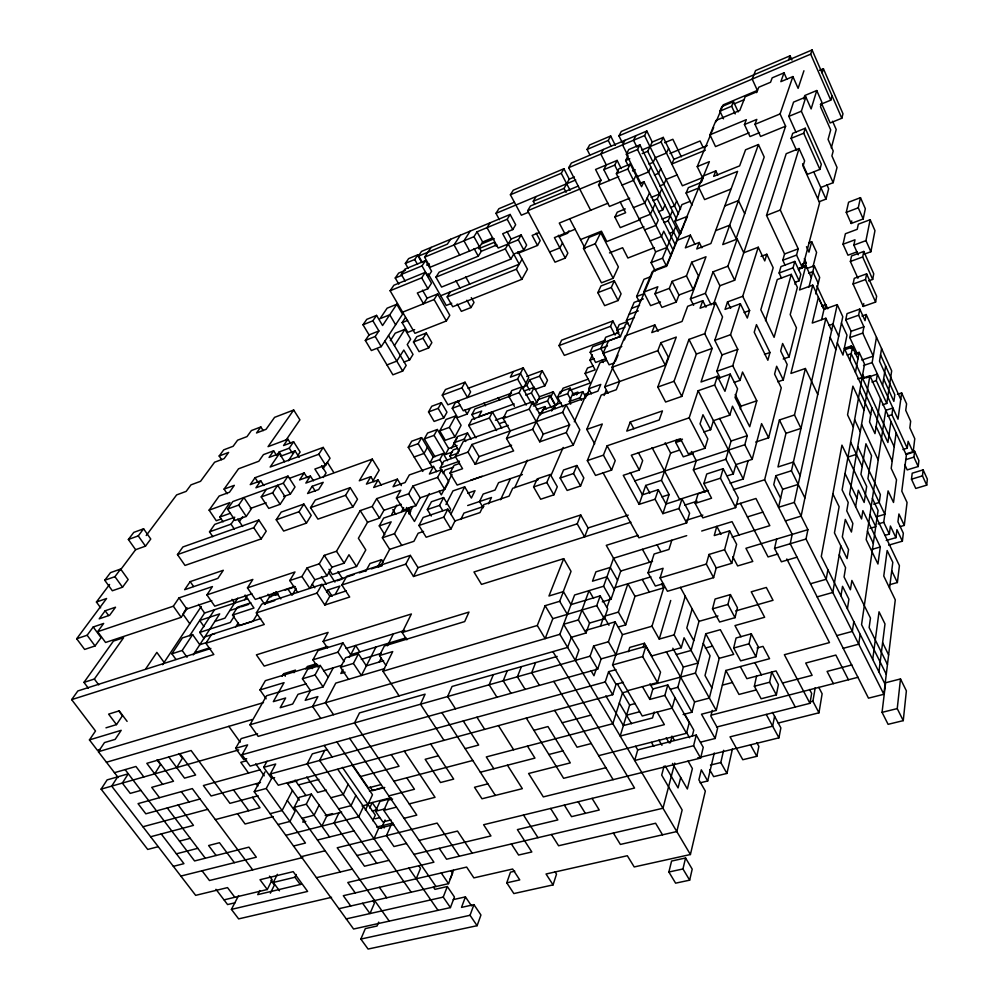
<?xml version="1.0" encoding="UTF-8"?>
<svg xmlns="http://www.w3.org/2000/svg" width="999" height="999" viewBox="0 0 999 999"><rect width="100%" height="100%" fill="white"/><g stroke="black" fill="none" stroke-linecap="round" stroke-linejoin="round"><path stroke-width="1.5" d="M903.258 720.629L906.38 690.846L900.499 678.945L885.626 682.742L882.055 712.349L888.099 724.325L903.258 720.629L897.239 708.591L900.499 678.945M926.71 485.139L927.347 479.12L923.126 469.867L912.212 473.214L911.488 479.208L915.758 488.449L926.71 485.139L922.464 475.849L923.126 469.867M904.744 464.56L907.204 469.905L918.193 466.521L918.88 460.564L914.609 451.211L906.393 453.783M918.193 466.521L913.898 457.13L914.609 451.211M800.149 267.794L805.843 265.684L799.537 289.96L812.749 285.14L790.921 373.451L805.381 368.494L794.48 414.972L779.42 419.967L764.635 479.77L792.207 534.39L790.221 543.743L868.481 698.164L883.853 694.293L895.279 599.862L883.765 576.048L887.149 550.524L892.794 562.312L889.547 587.999M890.296 584.502L897.377 582.529L899.412 565.659L841.945 445.142L821.278 556.468L885.077 684.228M888.66 545.167L902.372 541.183L903.333 533.241L897.939 521.765L898.925 513.973L904.282 525.399L900.224 526.598M904.282 525.399L907.055 502.485L901.81 491.196L906.38 455.132L869.904 375.724L861.163 378.658M906.043 454.483L913.136 452.272L914.772 438.711L909.827 427.847L910.663 421.228L905.731 410.339L906.592 403.846L901.647 392.932L897.477 394.305M878.92 671.89L884.989 623.95L879.033 611.8L872.714 659.477M886.238 540.484L895.916 537.662L896.94 529.67L902.372 541.183M902.971 449.525L907.254 448.176L908.128 441.321L913.136 452.272M885.151 535.302L889.335 534.078L890.396 526.011L895.916 537.662M869.904 375.724L849.625 494.155L861.563 518.943L862.874 510.639L880.306 546.977L877.946 564.01L866.183 539.66L885.738 410.202M889.335 534.078L883.728 522.29L888.074 490.896L893.518 502.472L896.515 479.845L891.195 468.406L896.128 432.817M901.647 392.932L898.014 419.193L872.139 362.587L876.473 337.287M860.164 634.328L858.74 644.18L843.218 648.314M890.946 421.541L887.924 442.482L844.317 348.339L851.26 345.991L853.196 350.174M907.254 448.176L891.932 414.735L892.906 408.017L885.763 410.339M853.808 621.615L852.334 631.405L836.787 635.614M882.442 404.857L886.762 403.446L891.67 370.891L866.183 314.535L861.95 316.021M847.402 608.791L848.913 599.2L842.519 586.338L840.958 595.866M880.494 398.788L874.999 433.641L869.53 421.89L871.852 407.779M882.592 385.452L885.651 366.059M855.619 506.593L858.303 490.234L864.16 502.46L866.682 486.438L860.926 474.313L865.933 443.756L871.528 455.669L867.919 478.583L884.839 514.285L876.51 516.77M886.762 403.446L876.31 380.631L877.384 374.063L865.896 377.909M881.58 348.564L879.507 361.151L894.817 394.817L893.868 401.373L883.628 378.908M778.121 723.051L818.968 712.799L822.127 693.768L818.818 687.399M840.783 545.791L832.804 592.457L817.145 596.878M818.968 712.799L812.899 701.248L815.234 687.687M716.57 727.06L809.952 703.321L811.663 693.456L809.577 689.472M827.896 569.705L826.185 579.27L810.501 583.753M875.599 302.06L876.635 296.253L866.62 273.851L854.257 278.334L853.084 284.041L863.223 306.443L875.599 302.06L865.509 279.545L866.62 273.851M855.444 372.365L859.165 352.347L854.769 353.846M861.812 360.04L873.251 356.144L862.736 333.079L863.898 326.823L858.628 315.222L859.814 309.091L847.015 313.624L845.753 319.755L851.048 331.306L849.812 337.575L857.454 354.17M866.183 314.535L865.047 320.642L859.814 309.091M868.606 280.881L872.689 279.408L873.738 273.801L863.785 251.448L851.548 255.956L850.374 261.488L857.929 278.259M863.223 306.443L863.773 303.546M697.627 757.916L778.945 737.824L780.856 727.896L772.477 712.387M849.899 360.389L852.472 347.065L845.104 349.613M864.172 254.196L870.891 251.736L874.962 230.632L870.166 219.705L858.328 224.163L857.229 229.308L845.391 233.741L843.031 244.243L847.976 255.207L857.254 251.773M850.786 348.476L851.26 345.991M774.587 716.295L772.627 726.173L730.032 736.85L742.794 759.727L756.83 756.305L758.865 746.365L756.767 742.557M776.36 694.842L778.408 684.577L771.715 672.027L769.605 682.23L776.36 694.842L761.138 698.776L754.357 686.238L756.568 676.048M883.853 694.293L806.018 539.035L807.904 529.67L794.292 502.435L837.249 304.633L823.988 309.365L821.628 319.618M872.689 279.408L862.674 256.955L863.785 251.448M870.891 251.736L865.958 240.622L870.166 219.705M863.198 218.956L865.334 208.716L860.476 197.665L848.588 202.21L846.265 212.375L851.198 223.476L863.198 218.956L858.266 207.804L860.476 197.665M858.191 254.795L853.858 245.117L854.994 239.785L843.031 244.243M851.198 223.476L851.772 220.904M755.943 656.718L758.166 646.628L751.31 633.778L736.076 637.999L733.678 648.026L740.634 660.863L755.943 656.718L749.025 643.806L751.31 633.778M709.789 769.867L713.648 776.635L726.947 773.426L732.404 748.988M804.919 497.952L791.445 470.766L825.861 318.244L812.249 323.064L818.393 297.302M797.027 557.192L781.393 561.788L774.55 548.414L776.66 539.06M791.445 470.766L775.873 475.699L782.679 489.273L778.533 507.305L794.292 502.435M726.947 773.426L720.803 762.549L723.613 750.286M824.787 309.028L825.811 304.57L821.702 306.044M689.66 880.156L692.207 869.142L685.564 857.979L671.578 861.063L668.88 872.015L675.611 883.166L689.66 880.156L682.954 868.955L685.564 857.979M514.797 871.178L510.489 872.164L506.768 882.829L513.861 893.568L553.071 884.889L546.041 874L627.322 855.731L634.215 866.945L690.409 854.52L705.331 791.058L698.888 779.857L701.31 769.829L707.704 780.981L700.149 782.804M707.704 780.981L714.285 752.984M700.599 742.132L715.159 738.473L717.594 728.184L710.851 716.146L712.262 710.376M775.873 475.699L773.763 484.577L780.619 498.214M779.42 419.967L785.976 433.316L777.959 466.97L793.418 462.025L800.124 475.611M815.696 293.893L819.679 277.447L814.297 265.759L807.279 268.356M715.159 738.473L701.498 714.21L716.233 710.401L725.861 670.454L769.567 658.691L763.011 646.378L757.13 647.976M533.891 730.319L547.976 726.56L570.292 762.886L528.596 773.501L543.331 796.89L700.636 758.054L703.246 747.339L696.266 735.064L637.737 749.899L634.665 760.501L693.593 745.729L696.266 735.064M735.027 617.669L737.449 607.767L730.419 594.592L715.084 599.025L712.499 608.866L719.617 622.027L735.027 617.669L727.946 604.445L730.419 594.592M719.218 658.316L733.703 654.37L720.329 629.695L705.781 633.766L719.218 658.316L709.352 698.064L694.592 701.935L691.932 712.225L683.091 714.535M808.915 287.213L814.297 265.759M755.719 442.033L768.631 437.799L781.268 387.824L774.587 374.088L776.648 366.271L783.266 379.932L777.809 381.805M783.266 379.932L787.175 364.498L780.669 350.974L782.629 343.494L789.085 356.943L783.204 358.991M789.085 356.943L796.453 327.809L790.209 314.635L797.377 287.375L791.283 274.363L777.259 279.545L765.496 320.691M818.006 197.989L820.803 187.5L833.166 182.68L837.025 167.457L831.905 155.894L833.203 150.999L828.084 139.423L830.693 129.895L820.516 106.743L821.852 102.173L816.757 90.534L804.757 95.529L803.671 98.926M812.936 266.933L816.595 252.397L811.688 241.708L808.828 242.794M680.694 777.534L678.059 787.911L665.247 765.971M692.27 736.038L693.768 730.107L684.577 713.923M819.192 201.723L825.998 199.088L828.658 188.749L826.947 184.915M598.638 755.669L686.5 733.291L689.235 722.689L667.794 684.952L652.871 688.973L649.825 699.412L664.859 695.404L667.794 684.952M663.548 583.603L655.356 586.038L648.039 572.839L663.086 568.294L660.089 577.934L667.444 591.271L713.598 577.659L716.208 567.932L731.743 563.311L736.625 544.305L729.595 530.869L714.248 535.576L716.807 526.361L721.003 534.34M805.144 266.883L806.205 262.812L804.307 258.704M811.688 241.708L808.978 252.135L806.48 246.716M674.75 763.099L662.974 808.228L446.59 859.215L439.223 848.313M716.233 710.401L695.441 673.089L705.781 633.766M727.422 475.811L733.341 473.913L735.901 464.61L752.197 459.34L761.575 423.626L768.631 437.799M794.929 282.317L799.1 280.794L800.811 274.3L794.804 261.426L780.968 266.583L779.133 273.027L781.555 278.172M798.376 269.418L802.484 267.894L819.592 202.797L803.046 166.146L804.607 160.851L799.05 148.526L786.201 153.709L766.533 215.372L784.577 253.971L782.791 260.24L785.177 265.334M821.54 103.397L830.144 122.977L841.807 118.244L842.981 113.774L823.413 68.731L819.517 70.367M731.743 563.311L724.575 549.737L729.595 530.869M735.651 507.604L738.236 497.914L723.164 468.681L706.73 474.001L703.883 483.528L711.563 498.214L695.192 503.396L702.846 517.857L735.651 507.604L720.441 478.209L723.164 468.681M730.082 483.229L743.256 479.008L748.126 460.714M795.042 284.353L795.716 281.805M798.738 270.454L799.4 267.957M831.305 147.977L836.213 129.545L832.579 121.254M664.085 766.171L661.688 775.112L682.142 809.964L676.798 831.555L620.379 844.43L613.386 833.054M670.341 742.831L671.877 737.112M680.369 587.337L698.988 621.353L691.096 650.461L676.348 654.545M752.197 459.34L744.817 444.73L747.289 435.664L732.467 406.218L729.844 415.122L713.436 420.666L710.651 429.72L703.833 432.005M734.277 382.38L740.059 380.369L742.519 372.028L756.792 400.824L749.712 426.735L735.039 397.465L737.574 388.848L730.207 374.101L717.057 378.696M769.967 352.497L767.856 360.252L754.22 332.23L756.455 324.625L769.967 352.497L764.485 354.42M791.283 274.363L774.1 337.35L760.826 309.777L773.176 267.757L766.795 254.245L761.038 256.418M799.1 280.794L793.056 267.844L794.804 261.426M802.484 267.894L796.54 255.082L798.238 248.838L780.281 210.04L799.05 148.526M802.572 163.761L807.354 174.363L819.904 169.405L821.315 164.248L805.244 128.247L792.694 133.354L791.096 138.349L796.553 150.424M674.999 697.627L672.127 708.141L642.245 715.983L612.562 664.984L622.464 634.677L615.109 621.84L586.013 630.307M691.932 712.225L677.834 687.287L683.353 667.057L672.814 648.239M713.598 577.659L706.33 564.098L709.015 554.445L724.575 549.737M628.408 651.698L629.77 647.414L644.442 643.269L651.648 655.968L681.293 647.714L684.065 637.774L698.076 663.036L683.353 667.057M692.132 608.841L686.8 627.984L693.768 640.609M820.304 104.47L830.768 100.162L832.017 95.754M681.293 647.714L674.138 634.877L685.239 596.228M733.341 473.913L725.848 459.303L731.068 441.021L719.58 418.431M740.234 409.003L741.046 406.156L735.202 394.505M654.22 712.012L652.522 717.944L623.388 725.561L605.844 695.841M627.522 690.684L657.529 682.567L660.539 672.177L645.829 646.303L601.136 658.89L597.689 669.13L250.137 766.096L242.008 754.782L247.602 744.892L235.639 748.313L243.706 759.54L246.691 758.691M674.138 634.877L659.228 639.085L670.716 600.474M695.192 503.396L698.089 493.781L708.428 490.484M730.207 374.101L724.962 391.308L717.394 376.273L701.036 381.98L712.125 348.426L704.745 333.691L715.421 302.535L700.087 308.204L702.759 300.699L687.662 306.306L682.055 321.453L651.81 332.58L654.832 324.937L658.129 331.331M740.059 380.369L732.766 365.709L737.774 349.325L730.556 334.702L740.359 303.746L725.037 309.378L727.509 301.923L742.719 296.303L758.266 247.24L743.756 252.759L737.2 239.048L722.764 244.593L758.441 144.543L745.566 149.788L739.622 165.871L713.673 176.361L715.833 170.891L717.806 175.037M742.719 296.303L749.612 310.527L747.314 318.044L740.359 303.746M766.795 254.245L764.759 260.926L758.266 247.24M819.904 169.405L803.733 133.217L805.244 128.247M816.757 90.534L811.138 108.928L805.868 97.003L793.568 102.11L788.848 116.371L796.053 132.405M822.115 72.989L823.413 68.731M617.482 684.19L629.645 705.019L620.179 736.063L664.372 724.637L657.13 712.075M602.959 472.614L638.923 537.812L686.65 522.914L689.597 513.224L681.98 498.926L666.008 504.02L658.304 489.685L642.444 494.817L630.332 472.539M657.529 682.567L642.682 656.58L645.829 646.303M659.228 639.085L651.985 626.223L663.736 587.837L661.625 584.015M643.119 647.564L644.442 643.269M658.304 489.685L655.094 499.225L639.11 504.358L623.264 475.324L639.31 470.017L631.306 455.219L680.431 438.723L688.311 453.796L704.944 448.289L707.829 438.923L700.049 423.851L702.959 414.735L710.651 429.72M705.032 492.132L693.368 469.905L696.241 460.676L691.433 451.461M671.827 540.247L668.955 549.45L654.108 554.008L648.039 572.839M686.65 522.914L678.958 508.541L681.98 498.926M729.844 415.122L714.622 385.002L717.394 376.273M833.166 182.68L801.36 111.226L805.868 97.003M433.354 887.025L434.952 889.347L447.315 886.538L454.433 897.002L450.412 907.591L353.584 929.02L254.245 791.72L266.233 788.473L271.603 778.471L263.661 767.357L275.687 764.023L270.317 774L278.309 785.214L612.712 694.705L616.021 684.34L608.603 671.665L615.983 669.617M553.071 884.889L556.505 874.137L554.957 871.715M720.142 377.934L716.807 371.316L722.04 354.907L714.784 340.372L722.539 316.945L715.421 302.535M625.674 624.887L634.989 596.353L627.896 583.741L618.381 612.1L625.674 624.887L618.431 626.972M678.958 508.541L662.874 513.636L669.093 494.567L661.463 480.307L670.641 453.059L665.197 442.769M830.768 100.162L810.701 54.158L812.087 49.95L621.303 131.431L618.93 135.876L622.277 142.62M612.712 694.705L605.232 681.967L608.603 671.665M704.944 448.289L689.173 417.832L698.139 390.721L714.622 385.002M713.423 304.545L719.892 285.751L734.677 280.22L785.614 126.186L780.082 113.936L792.894 76.573L780.868 81.656L784.015 72.84L772.177 77.847L770.554 82.255L758.74 87.25L757.03 91.721L745.217 96.703L739.772 110.477L715.996 120.442L709.952 134.803L715.521 146.591L749.113 132.755M803.933 70.754L798.114 88.362L792.894 76.573M615.908 654.732L608.416 641.77L615.109 621.84M693.331 453.496L683.279 456.818L675.761 442.507L676.748 439.56M596.428 668.481L593.98 675.724L590.983 670.641M734.677 280.22L727.884 266.209L737.2 239.048M597.689 669.13L590.084 656.193L593.606 646.003L608.416 641.77M600.499 626.098L603.384 617.744M607.18 606.768L609.989 598.676M306.044 683.915L266.583 695.729L249.95 724.774L258.179 736.375L567.619 647.402L571.316 637.287L586.026 633.016L589.56 623.051L604.295 618.731L607.692 608.903L600.212 595.866L571.003 604.607L563.411 591.595L548.963 595.991L563.698 558.666L571.041 571.366L562.874 592.569M602.297 601.823L611.026 599.225L620.741 571.041L606.281 545.342L638.174 535.352M608.091 393.231L604.67 386.85L665.284 365.172L657.804 350.686L660.876 342.682L676.273 337.075L657.792 387.038L665.621 402.023L681.805 396.403L696.378 354.058L688.96 339.41L704.745 333.691M639.11 504.358L645.716 485.439L661.463 480.307M604.295 618.731L596.74 605.631L600.212 595.866M611.026 599.225L603.621 586.238L613.536 558.241L686.7 535.651M681.805 396.403L674.013 381.318L688.96 339.41M711.138 304.907L705.394 293.319L713.061 271.815L727.884 266.209M788.598 59.977L790.084 55.794L755.569 70.567L752.197 79.083L757.367 90.434L756.518 92.632M575.312 660.376L578.933 650.199L563.636 624.263L578.371 619.929L589.048 590.634L593.518 598.389M378.696 922.127L377.06 926.011L365.334 928.595L360.851 939.072L368.082 949.05L477.11 925.698L480.944 915.009L473.938 904.644L461.513 907.392L465.422 896.89L453.171 899.637M639.31 470.017L642.669 460.639L638.361 452.622M477.11 925.698L470.042 915.296L473.938 904.644M693.593 305.319L690.396 298.913L705.993 256.768L691.695 262.238L686.463 275.899L693.281 289.61L678.945 295.005L676.236 302.073L661.912 307.417L654.969 293.781L657.829 286.775L643.681 292.158L650.599 305.644L660.476 301.935M785.614 126.186L760.564 136.451L754.994 124.326L756.805 119.418L744.455 124.538L749.999 136.551L759.59 132.605M665.284 365.172L668.281 357.08L660.876 342.682M693.281 289.61L698.401 275.811L691.695 262.238M690.409 854.52L559.865 634.328L574.6 594.992L603.621 586.238M594.692 443.818L586.775 429.408L602.272 424.026L587.337 460.601L595.554 475.437L611.6 470.079L615.234 460.626L607.13 445.791L689.173 417.832M630.244 422.028L626.773 431.093L659.203 419.967L662.437 410.926L630.244 422.028L633.841 428.733M694.917 244.318L690.396 235.127L685.351 247.864L699.263 242.47L696.778 248.976L710.888 243.519L737.587 171.378L698.576 187.088L704.607 199.588L730.469 189.261M744.455 124.538L746.315 119.68L709.952 134.803M535.601 662.587L531.693 672.727L539.41 685.389M545.129 605.681L552.822 618.668L545.154 638.623L537.3 625.499L545.129 605.681L559.677 601.298L563.411 591.595M588.061 527.947L584.627 536.875L577.222 523.838L580.719 514.972L588.061 527.947L628.234 515.109M450.112 879.02L453.484 870.316M450.412 907.591L443.231 897.102L447.315 886.538M338.886 908.703L448.526 883.665L452.597 873.126L450.999 870.753M521.403 666.645L517.395 676.785L525.137 689.372M654.969 293.781L669.318 288.361L672.09 281.368L686.463 275.899M587.337 460.601L603.421 455.157L607.13 445.791M507.305 670.666L503.221 680.794L510.976 693.318M580.556 485.989L583.828 477.922L576.885 465.497L563.548 470.005L560.139 478.022L567.157 490.447L580.556 485.989L573.551 473.514L576.885 465.497M698.576 187.088L703.084 176.074L715.833 170.891M723.501 118.819L719.917 111.151L731.63 106.206L733.491 101.661L738.224 111.888M416.221 878.783L420.504 868.306L418.881 865.933M674.874 246.166L667.12 265.172L653.621 270.354L651.435 275.574M675.374 244.93L698.601 188.037L686.113 193.069L692.007 205.182M680.394 233.654L684.54 223.489M685.127 222.04L687.449 216.346L674.924 221.316L680.893 233.404M701.31 182.355L702.909 178.446L697.227 166.621L711.688 132.205M493.331 674.662L489.148 684.777L496.94 697.24M655.257 270.879L651.086 262.637L662.512 258.204L675.649 226.661M604.058 395.504L606.143 390.509M586.775 429.408L601.198 395.092L616.271 389.735L619.63 381.493L612.05 367.27L625.287 335.851L654.832 324.937M604.67 386.85L613.086 366.795M615.284 361.563L618.006 355.107M624.387 339.935L644.717 291.571M645.279 290.209L650.886 276.885M686.113 193.069L688.386 187.65L700.811 182.63L709.377 161.651L697.227 166.621M712.187 131.031L713.661 127.51M716.096 121.741L720.853 110.427M721.315 109.303L723.176 104.883L757.367 90.434M674.924 221.316L681.93 204.62L690.134 201.336M643.681 292.158L652.297 271.703L666.183 266.358L676.773 240.447L690.396 235.127M719.917 111.151L721.84 106.581L733.491 101.661M553.858 494.855L557.292 486.775L550.312 474.475L537.162 478.921L533.591 486.95L540.659 499.238L553.858 494.855L546.815 482.505L550.312 474.475M663.96 222.565L668.144 220.904L672.439 210.839M676.648 200.999L674.55 205.894L670.429 207.542M573.251 445.129L579.807 429.757L566.046 404.795L562.662 412.312L471.965 444.468L468.007 452.11L455.357 456.58L462.562 468.718L450.025 473.089L457.18 485.077L573.251 445.129L566.271 432.579L569.63 424.9L562.662 412.312M629.72 326.898L626.398 320.529L634.115 302.422L643.344 298.926M639.21 301.536L636.625 296.528L643.98 279.283L651.248 276.498M651.086 262.637L655.681 251.86L666.995 247.452M620.192 336.651L616.808 330.207L619.205 324.65L627.285 321.628M616.932 333.641L618.094 330.944L612.862 320.966L561.625 340.197L559.028 345.592L564.36 355.394L605.369 340.197M586.326 396.453L589.747 388.561M614.447 362.874L609.115 364.81L603.046 353.409L608.528 340.834L620.416 336.426L625.636 324.176L628.259 323.189M551.048 475.337L563.174 447.427M574.325 421.79L585.751 395.479L597.939 391.133L600.786 384.428L588.673 388.773L591.42 393.843M588.673 388.773L599.987 362.749L606.568 360.352M390.984 825.286L386.438 835.626L393.968 846.528L406.481 843.493M559.028 345.592L610.501 326.336L612.862 320.966M570.679 404.158L569.268 401.586L580.119 397.714L582.779 391.67L585.564 396.803M658.528 211.651L662.724 209.977L664.922 204.957M618.106 300.537L621.091 293.818L614.335 280.806L600.961 285.976L597.839 292.645L604.657 305.657L618.106 300.537L611.301 287.475L614.335 280.806M576.598 394.88L577.834 392.095L572.152 394.143M381.306 828.446L385.065 820.004M570.379 390.147L590.247 382.992L585.089 373.464L595.129 369.83L589.959 360.214L592.357 354.832M585.089 373.464L587.499 368.044L593.206 365.959M569.268 401.586L571.977 395.542L582.779 391.67M373.988 838.698L378.609 828.383L393.756 824.6M435.989 886.538L383.791 810.376L388.399 800.099L392.607 799.025M618.943 332.342L605.706 337.25L600.799 348.414L606.206 358.579L595.604 362.45L590.172 352.322L592.694 346.715L620.579 336.401M707.304 145.529L673.913 159.328L671.803 164.023L705.356 150.187M655.007 204.008L650.411 214.223L639.035 218.781M653.084 200.674L657.28 198.976L661.725 189.098M372.739 820.741L375.312 815.072L342.407 767.344M562.824 406.88L557.542 397.34L567.594 393.718L570.129 388.124L573.863 394.942M390.946 819.929L382.854 821.952L375.499 811.263L379.995 801.373L390.572 798.651M585.751 397.764L539.797 414.148L532.679 429.295L539.76 441.82L543.281 434.128L569.63 424.9M556.53 405.169L558.416 401.036L553.284 391.745L539.448 396.753M551.648 411.014L554.033 405.819L555.544 408.529M369.692 808.004L372.202 802.559L377.497 810.251M613.149 278.309L618.381 266.92L600.724 232.692L589.11 237.35L583.478 248.439L601.46 282.829L613.149 278.309L595.217 243.768L600.724 232.692M554.133 407.617L555.419 404.795L561.101 402.772M560.526 393.693L563.036 388.224L588.374 379.071M365.384 810.102L372.49 794.717L352.085 764.959M514.772 487.574L527.385 460.239M557.542 397.34L560.114 391.733L570.129 388.124M363.486 806.505L358.741 816.745L285.789 835.326M649.5 192.894L644.805 203.022L633.428 207.617M660.751 168.581L658.553 173.327L654.407 175.037M668.606 148.401L666.458 153.034L655.381 157.642L653.146 162.35L649 164.061M546.216 408.978L544.892 406.593L542.207 412.325L539.335 413.349M533.366 406.019L547.539 400.924L550.162 395.317L555.419 404.795M553.284 391.745L550.724 397.215L554.42 403.883M500.549 499.75L510.452 478.633M540.234 415.084L542.682 409.877L554.033 405.819M355.856 795.454L351.024 805.656L338.624 808.865M675.411 245.067L643.943 181.706L641.57 186.688L630.282 164.023L618.905 168.769L616.371 173.726L655.681 251.86M650.886 167.108L648.601 171.915L637.424 176.523M641.733 150.1L661.076 141.995L663.274 137.4L673.913 159.328M488.474 503.796L491.483 497.502L467.682 505.531M532.504 404.233L536.813 402.684L539.535 396.99L534.14 387.337L524.125 390.984M542.232 370.729L539.56 376.198L529.645 379.845L534.964 389.398L544.88 385.789L547.514 380.269L542.232 370.729L526.735 376.436M338.948 812.824L334.066 823.039L364.485 866.208L389.023 860.326M348.151 784.315L343.256 794.48L330.844 797.739M468.007 452.11L475.187 464.31L513.636 450.911L506.53 438.524L510.264 430.894L503.159 418.469L529.208 409.128L532.792 401.66L539.797 414.148M525.636 395.08L531.393 392.994L534.14 387.337M321.865 826.136L326.81 815.946L341.67 812.125M635.938 175.399L633.503 180.382L622.09 185.09M642.182 153.609L647.714 151.299L652.235 142.033L663.274 137.4M279.495 890.821L273.301 882.454L294.942 877.234L296.266 874.512M640.434 219.555L620.254 227.635L614.872 217.07L617.27 212.175L625.287 208.928M319.131 805.057L314.098 815.209L301.973 818.343M524.063 386.426L526.898 385.389L529.645 379.845M460.801 519.455L463.948 513.074L483.878 506.393M523.114 388.923L528.721 377.622L523.276 367.857L468.094 388.349M399.113 695.853L382.967 671.228L392.719 651.585L379.508 655.569L385.889 665.322M406.868 639.81L402.185 632.517L411.376 613.998L323.114 641.42L327.435 647.889M454.995 520.941L447.852 509.128L423.164 517.47L418.943 525.486L426.173 537.237L450.974 529.008L454.995 520.941L480.007 512.587L483.841 504.62L509.078 496.141L512.712 488.286L538.174 479.682M508.828 396.391L519.155 392.632L522.065 386.8L511.775 390.559L508.828 396.391L514.46 406.343M270.354 893.193L274.413 885.052L270.891 880.306M503.159 418.469L506.905 411.001L532.792 401.66M224.151 899.837L267.295 889.51L272.165 879.782L269.468 876.123M304.058 819.617L302.809 822.127L305.794 821.353M273.301 882.454L277.372 874.312M379.245 662.012L381.293 657.929M387.387 645.816L393.369 633.903M616.371 173.726L627.809 168.968L630.282 164.023M640.859 183.416L626.348 154.258L637.549 149.55L639.909 144.843L676.423 218.918M590.671 210.265L568.718 167.67L644.567 135.577L646.852 131.019L652.235 142.033M379.508 655.569L384.353 645.978L464.685 621.578L468.981 612.075L402.185 632.517M450.736 514.51L464.697 486.863L471.378 498.076L475.012 490.709L467.732 493.194M340.297 871.99L294.143 807.379L306.281 804.183L311.376 794.068L326.81 815.946M449.313 511.875L450.649 509.253L443.606 497.589L431.443 501.748L427.335 509.552L431.281 516.033M465.034 382.217L461.913 387.849L467.532 397.54L470.616 391.883L465.034 382.217L445.479 389.523L442.27 395.154L447.914 404.782L517.594 379.083L523.276 367.857M259.815 890.521L257.742 894.629L301.223 884.265M475.187 464.31L479.083 456.618L511.613 445.217M418.019 567.657L410.352 555.382L405.781 564.16L413.511 576.498L418.019 567.657L580.719 514.972M418.943 525.486L443.768 517.145L447.852 509.128M628.371 166.009L625.636 160.539L628.021 155.856L622.564 144.88L624.962 140.297M294.143 807.379L299.3 797.277L311.376 794.068M375.974 647.015L361.426 675.499L353.421 663.423L358.416 653.846L366.346 665.871L383.579 660.714M324.725 750.424L319.618 760.451L411.176 892.194M445.966 504.545L452.972 490.884L464.697 486.863M626.348 154.258L628.771 149.538L639.909 144.843M635.876 135.677L633.528 140.247L636.937 147.128M475.961 437.887L468.718 425.474L489.36 418.032L492.457 412L501.748 428.184M513.236 371.591L510.364 377.172L520.442 373.439L525.936 383.241M292.47 790.509L282.093 810.539L270.13 813.686M331.556 897.314L238.636 918.893L231.418 909.39L238.549 895.616M609.328 180.519L603.833 169.655L614.697 165.11L617.132 160.414L621.216 168.569M427.335 509.552L439.56 505.394L443.606 497.589M452.01 474.4L441.321 494.88L439.073 491.158M297.652 592.37L289.772 580.544L301.935 576.498L307.08 567.919L319.268 563.836L324.275 555.369L336.488 551.261L360.214 510.601L372.19 506.456L376.685 498.638L400.774 490.247L396.416 498.051L403.708 509.865L415.934 505.681L420.167 497.827L444.755 489.36L448.801 481.605L441.683 469.717L429.395 474.026L433.504 466.421L436.65 471.653M578.396 186.001L530.469 205.981L527.647 210.764L555.019 262.175L565.259 258.092L567.857 253.122L558.441 235.289M450.025 473.089L454.058 465.384L459.59 463.449M342.969 669.442L340.834 673.501L345.067 672.24M349.338 657.367L355.594 645.479L359.865 651.96M459.215 451.261L454.145 442.682L464.298 439.061L467.507 432.979L471.091 439.11M455.357 456.58L463.361 441.383L508.266 425.387M629.695 198.202L609.452 206.443L598.538 185.002L601.036 180.245L595.566 169.468L617.132 160.414M603.833 169.655L606.318 164.96L600.824 154.083L603.334 149.475M348.539 679.32L340.522 667.32L345.592 657.742L358.416 653.846M443.106 473.651L444.967 470.129L453.471 467.145M468.718 425.474L471.915 419.43L492.457 412M396.416 498.051L408.653 493.806L412.949 486.001L437.574 477.422L441.683 469.717M562.487 242.957L559.852 247.889L549.612 251.998M568.931 230.844L567.657 233.242L559.003 236.751M429.333 493.543L414.46 521.478L407.38 509.977L383.641 518.094L379.27 525.899L384.852 534.79M451.298 458.479L449.85 456.056L453.109 449.937L457.405 448.414M474.65 419.33L471.903 414.597L474.925 408.928L509.94 396.166M266.159 698.776L259.99 689.934L284.053 682.667L273.326 701.648L285.627 698.001L280.207 707.704L292.67 704.033L298.014 694.317L323.089 686.875L333.279 667.819M442.545 471.953L440.172 467.982L443.781 461.226L454.732 457.367M454.145 442.682L457.392 436.6L467.507 432.979M451.461 448.439L457.005 438.049M448.651 448.539L437.35 429.495L434.078 435.377L445.454 454.495L448.651 448.539L457.03 445.554M454.945 436.813L461.101 425.324L455.619 415.959L446.053 419.455L439.735 430.869L445.304 440.259L454.945 436.813L449.388 427.385L455.619 415.959M459.34 401.261L455.294 402.759L452.247 408.266L457.667 417.532L467.145 414.073L470.117 408.541M443.131 453.484L433.204 457.005L429.87 463.111L439.835 459.59L443.131 453.484L447.427 460.701M317.67 666.882L312.912 659.839L337.937 652.185L342.932 642.894L350.749 654.695L405.906 637.924M380.769 565.821L389.66 549.363L413.923 541.308L418.144 533.241L423.564 531.443M408.828 513.923L412.937 506.318M254.245 791.72L265.035 771.877M389.66 549.363L382.367 537.787L394.468 533.716L407.38 509.977M589.797 154.77L587.087 149.438L608.254 140.422L610.676 135.976L615.347 145.33M377.947 566.321L381.543 559.715L383.092 562.162M320.741 718.381L312.6 706.493L317.882 696.615L305.219 700.336L310.502 690.609L302.435 678.783L315.035 674.987L320.242 665.446L328.221 677.285M401.548 511.513L403.646 507.679M263.661 767.357L267.02 761.213M382.367 537.787L391.158 521.853L379.27 525.899M312.15 668.643L313.611 665.983M365.634 571.453L370.005 563.511L381.543 559.715M302.435 678.783L307.704 669.243L320.242 665.446M312.912 659.839L318.044 650.561L342.932 642.894M323.114 641.42L328.097 632.404L256.406 654.845L264.198 666.096L327.697 646.49M427.422 447.352L424.038 453.434L414.123 456.968M443.793 417.894L446.978 412.2L441.396 402.697L431.755 406.256L428.509 411.938L434.14 421.428L443.793 417.894L438.186 408.366L441.396 402.697M450.324 291.87L447.177 296.928L452.747 306.743L521.865 279.308L527.46 269.243L517.957 251.698M305.856 669.105L307.305 666.508L316.608 663.673M391.645 514.497L396.84 505.119M517.707 253.459L537.512 245.442L540.197 240.634L536.201 233.154M329.008 569.305L332.38 574.487L356.531 566.508L365.809 549.937L358.391 538.274L367.557 522.24L379.52 518.144L383.941 510.289L401.298 504.32M324.825 605.019L329.82 596.216L322.04 584.365L316.958 593.119L324.825 605.019L349.687 597.027L341.858 585.002L346.79 576.236L410.352 555.382M434.977 456.768L424.288 438.911L427.609 433.029L437.35 429.495M293.968 672.714L295.429 670.117L283.641 673.713L282.155 676.298M534.627 203.833L533.266 201.261L564.06 188.386L569.28 179.146L574.425 176.985M335.127 594.542L339.922 586.051L327.997 589.934L326.598 592.357M587.087 149.438L589.61 144.967L610.676 135.976M401.323 485.601L397.365 479.145L393.057 486.75L405.082 482.542L409.328 474.937L433.504 466.421M447.177 296.928L516.383 269.218L522.04 259.24M422.864 471.416L408.254 447.265L418.181 443.681L421.603 437.637L433.204 457.005M301.935 576.498L309.802 588.374L314.86 579.745L327.035 575.724L331.98 567.207L344.18 563.149L348.976 554.745L356.531 566.508M523.826 250.025L526.635 245.105L521.166 234.94L511.113 239.061L505.307 248.888L435.939 277.16L441.57 287.075L510.864 259.078L513.736 254.108L523.826 250.025L518.319 239.822L521.166 234.94M235.639 748.313L241.209 738.586L257.617 733.853M408.254 447.265L411.713 441.221L421.603 437.637M568.718 167.67L571.378 163.037L646.852 131.019M528.508 212.238L521.341 215.21L510.402 194.78L561.263 173.289L563.898 168.731L569.28 179.146M259.99 689.934L265.372 680.656L317.707 664.735M381.231 485.064L378.072 479.982L373.688 487.487L397.365 479.145M372.814 481.081L379.17 470.254L372.277 459.103L305.844 483.079L310.389 476.024L313.449 480.831M533.266 201.261L536.026 196.591M352.934 506.918L357.492 499.213L350.199 487.649L315.334 499.999L310.539 507.667L317.932 519.118L352.934 506.918L345.579 495.304L350.199 487.649M373.938 481.73L370.804 476.685L366.421 484.103L378.072 479.982M457.242 304.058L461.363 311.351L471.016 307.542L474.026 302.46L471.291 297.602M440.709 295.729L519.23 264.198L502.684 233.729L512.787 229.57L515.671 224.725L510.139 214.46L421.528 251.398L418.219 256.268L421.765 262.475M296.204 588.324L292.058 595.242L287.962 589.123M372.277 459.103L359.29 480.781L370.804 476.685M446.353 320.966L449.8 315.309L437.624 293.968L427.11 298.189L423.539 303.771L417.332 293.007L427.897 288.723L431.481 283.192L425.299 272.365L393.893 285.239L390.122 290.746L414.96 333.316L446.353 320.966L434.09 299.538L437.624 293.968M289.772 580.544L294.98 571.965L247.465 587.874L255.319 599.412L294.78 586.376M176.698 767.594L182.367 758.266L178.883 753.558M428.646 347.927L431.88 342.632L426.298 333.017L416.783 336.75L413.474 342.008L419.105 351.636L428.646 347.927L423.027 338.274L426.298 333.017M492.632 237.874L482.642 241.995L479.595 246.903L430.269 267.183L424.575 257.155L473.951 236.676L477.035 231.805L507.217 219.256L510.139 214.46M270.816 597.065L273.114 593.306M252.972 621.141L257.442 613.886M435.939 277.16L439.16 272.165L478.284 256.181L481.318 251.273L496.865 244.905M264.797 604.495L269.668 596.59L277.797 593.918M154.72 773.85L160.489 764.547L157.005 759.889M99.987 749.487L97.365 750.261L89.448 739.909L95.504 731.006L71.653 699.637L213.836 654.52L205.906 643.269L264.273 624.487L256.343 612.887L261.726 604.145L322.04 584.365M377.297 348.713L392.882 374.812L402.684 371.054L406.168 365.447L388.511 335.577M404.058 362.038L409.615 359.89L413.024 354.408L407.255 344.58L410.664 339.185L404.907 329.345L395.242 333.167L390.334 340.696M510.402 194.78L513.274 190.172L563.898 168.731M306.431 523.126L311.213 515.422L303.883 504.07L281.206 512.112L276.236 519.767L283.654 531.056L306.431 523.126L299.026 511.725L303.883 504.07M490.047 222.827L487.037 227.647L498.189 248.052L518.319 239.822M499.4 219.68L495.979 213.361L498.901 208.704L514.46 202.173M235.739 626.873L238.174 623.001M234.34 616.083L230.294 622.477L199.738 632.417L204.133 638.648M244.693 599.737L247.028 596.041M323.189 477.522L326.099 472.902L321.578 465.746M253.122 621.216L239.76 625.536L232.53 615.072L237.537 607.192L250.849 602.797M323.177 468.668L327.297 462.212L333.654 472.29M247.465 587.874L252.834 579.432L206.918 594.892L214.748 606.168L251.923 593.818M312.175 486.288L307.58 493.518L318.644 489.56L323.201 482.33L312.175 486.288L315.297 491.158M320.204 477.435L314.872 469.055L325.662 465.134L330.045 458.254L323.214 447.415L270.167 467.02L279.383 453.583L284.653 461.763M237.725 598.164L224.95 618.144L214.81 621.465M470.192 231.106L463.961 240.821L469.617 251.011M205.906 643.269L211.513 634.515L260.751 618.581M394.43 345.592L404.907 329.345M117.645 776.872L111.688 786.126L195.667 895.354L227.522 887.611L234.827 897.277M193.182 654.944L219.693 613.898L199.7 620.491L204.021 626.648M158.242 846.677L147.727 849.437L101.111 789.135L107.118 779.894L128.247 773.825L122.328 783.091L130.22 793.393L140.934 790.384M263.848 485.539L260.739 480.794L250.237 484.64L255.032 477.709L318.781 454.245L323.214 447.415M199.738 632.417L214.535 609.727M261.214 538.886L266.221 531.181L258.841 520.042L182.917 546.952L177.485 554.595L185.015 565.434L261.214 538.886L253.758 527.697L258.841 520.042M283.629 496.54L290.372 494.118L295.017 486.975L287.999 476.111L255.944 487.799L260.739 480.794M307.205 477.722L304.158 472.964L299.613 479.932L310.389 476.024M414.647 329.645L407.817 332.342L402.122 322.615L405.507 317.42M460.352 235.215L454.021 244.942L459.69 255.082M280.12 504.333L285.102 496.728L277.647 485.277L272.602 492.832L261.226 496.94L268.756 508.391L280.12 504.333L272.602 492.832M396.778 304.27L382.567 325.512L376.573 315.384L372.877 320.804L378.908 330.969L369.056 334.902L365.322 340.422L371.366 350.524L381.256 346.628L402.56 314.185L396.778 304.27L387.137 308.167L380.02 318.693L389.747 314.785L395.616 324.775M175.936 659.44L171.89 653.796L182.193 650.474L192.62 634.577L199.788 644.717L207.13 642.357M189.685 635.701L204.608 613.024L247.59 598.776M450.561 239.298L447.377 244.143L418.219 256.268M390.122 290.746L421.678 277.847L425.299 272.365M162.587 664.71L201.261 606.48M227.547 509.115L238.699 505.082L243.906 497.527L251.398 508.828L246.254 516.433L235.115 520.404L227.547 509.115L232.817 501.56L283.291 483.204L287.999 476.111M171.89 653.796L182.405 637.911L192.62 634.577M206.918 594.892L212.45 586.575L179.021 597.902L173.327 606.206L97.64 631.693L105.569 642.469L181.181 617.332L186.813 608.99L211.8 600.624M118.207 777.534L98.364 751.735L104.483 742.582L115.185 739.372L121.191 730.319L89.448 739.909M105.969 727.821L116.496 724.612L122.39 715.796L118.918 711.151M297.552 455.894L300.137 452.023L293.606 441.77L283.554 445.542L287.899 439.198L290.334 443.007M421.99 265.896L425.537 260.602L431.593 271.253L428.096 276.598L421.99 265.896L401.311 274.425L405.144 281.056M365.322 340.422L375.212 336.488L378.908 330.969M424.575 257.155L431.156 247.39M288.386 460.776L295.042 450.886L299.188 457.367M261.226 496.94L266.321 489.385M146.029 668.431L156.855 652.384L164.111 662.424M183.654 612.649L187 607.692M239.385 521.578L242.695 516.708M276.91 455.207L279.146 451.96L289.248 448.189L293.606 441.77M408.116 268.219L405.332 263.386L414.71 259.503L417.957 254.733L422.09 261.975M190.185 581.63L184.64 589.71L217.907 578.371L223.301 570.279L190.185 581.63L193.594 586.513M401.311 274.425L404.957 269.118L425.537 260.602M212.799 536.663L209.515 531.843L231.031 524.175L234.428 519.205M285.764 440.472L299.912 419.867L293.681 410.015L274.575 417.357L266.059 429.32L256.518 432.967L260.839 426.948L263.199 430.619M369.056 334.902L363.012 324.775L366.758 319.355L376.573 315.384M398.801 284.128L395.254 278.009L398.651 273.089L405.394 270.304M405.332 263.386L408.628 258.616L417.957 254.733M276.161 454.732L273.639 450.824L269.068 457.43L279.383 453.583M209.515 531.843L214.723 524.388L234.79 517.207M223.089 521.815L219.867 517.032L229.957 502.572L209.116 510.152L216.271 520.729L221.453 518.868M293.681 410.015L268.057 446.653L287.899 439.198M83.966 682.379L94.356 679.033L123.601 637.699L113.436 641.071L83.966 682.379L88.337 688.186M71.653 699.637L77.847 690.946L210.864 648.451M209.116 510.152L219.156 496.041L229.445 492.27L234.328 485.339L224.088 489.11L227.185 493.756M224.088 489.11L238.524 468.806L258.828 461.238L263.436 454.632L273.639 450.824M95.055 645.953L101.074 637.662L93.207 626.985L87.125 635.239L76.686 638.748L84.628 649.425L95.055 645.953L87.125 635.239M97.64 631.693L103.671 623.438L93.207 626.985M105.145 610.776L99.213 618.831L109.64 615.272L115.522 607.217L105.145 610.776L108.579 615.484M122.515 587.212L128.159 579.545L120.642 569.043L110.502 572.639L104.745 580.257L112.338 590.759L122.515 587.212L114.935 576.66L120.642 569.043M221.616 459.665L219.181 456.006L223.714 449.862L233.142 446.278L237.587 440.184L247.015 436.588L251.373 430.569L260.839 426.948M76.686 638.748L106.581 598.513L96.428 602.022L100.649 607.817M135.602 549.7L145.467 546.153L150.762 539.023L143.606 528.796L133.779 532.38L128.384 539.472L135.602 549.7L120.142 570.354M96.428 602.022L109.578 584.465M146.216 535.526L176.623 494.917L186.164 491.371L190.984 484.865L200.549 481.306L214.598 462.225L224.101 458.641L228.646 452.422L219.181 456.006M128.384 539.472L138.249 535.889L143.606 528.796M618.93 135.876L810.701 54.158M734.128 103.896L744.155 99.675M495.979 213.361L575.724 179.957M664.672 142.695L672.851 139.273L681.343 156.855M625.636 160.539L629.77 158.804M527.647 210.764L601.036 180.245M669.917 153.509L700.062 140.984L703.296 147.777M598.538 185.002L618.818 176.586M632.479 170.916L635.227 169.78M754.994 124.326L780.082 113.936M395.254 278.009L402.035 275.225M426.648 265.072L429.408 263.936M788.848 116.371L801.36 111.226M481.705 243.893L494.255 238.724M478.721 248.714L494.143 242.37L496.191 246.129M639.71 183.454L643.943 181.706M607.904 203.222L559.29 223.077L564.747 233.441M677.11 174.937L666.083 179.445L663.91 184.253L659.777 185.939M539.298 232.505L532.155 235.427L537.512 245.442M791.096 138.349L803.733 133.217M651.161 197.402L659.515 194.018M575.124 229.246L554.42 237.625L565.259 258.092M703.246 177.347L682.392 185.789L661.076 141.995M614.872 217.07L625.624 212.725L620.217 202.06M363.012 324.775L372.877 320.804M580.531 239.585L601.448 231.194L606.793 241.571L643.955 226.773M402.622 312.163L434.09 299.538M583.478 248.439L595.217 243.768M402.122 322.615L407.592 320.429M661.975 219.156L670.304 215.846M451.748 303.271L446.253 305.457L428.109 273.626M644.617 229.87L655.968 225.374L658.254 220.18L647.165 197.927M724.787 205.969L738.473 200.562L744.692 213.699M609.49 252.909L622.627 247.727L627.896 258.029L654.445 247.64M650.162 240.896L661.5 236.438L663.736 231.206L673.264 250.337M669.342 233.416L673.526 231.768M413.474 342.008L423.027 338.274M715.646 230.644L729.695 225.187L736.113 238.611L764.198 157.03L758.441 144.543M766.533 215.372L780.281 210.04M386.975 364.922L396.79 361.114L403.808 350.037L409.615 359.89M597.839 292.645L611.301 287.475M846.265 212.375L858.266 207.804M636.625 296.528L644.492 293.544M631.568 308.379L639.522 305.382M784.577 253.971L798.238 248.838M628.995 314.423L638.324 310.914M782.791 260.24L796.54 255.082M626.398 320.529L634.427 317.52M690.396 298.913L705.394 293.319M442.27 395.154L461.913 387.849M616.808 330.207L624.924 327.185M280.482 456.293L295.042 450.886M802.297 264.26L806.205 262.812M853.858 245.117L865.958 240.622M779.133 273.027L793.056 267.844M428.509 411.938L438.186 408.366M590.172 352.322L607.467 345.954M808.591 273.177L812.824 271.616L818.256 283.354M850.374 261.488L862.674 256.955M452.247 408.266L460.377 405.282M603.046 353.409L621.778 346.528M589.959 360.214L594.293 358.629M511.563 393.144L463.286 410.776L457.692 401.173M744.093 312.537L749.612 310.527M289.548 478.284L304.158 472.964M471.903 414.597L481.68 411.051L478.671 416.783L514.198 403.921M612.05 367.27L657.804 350.686M439.735 430.869L449.388 427.385M424.288 438.911L434.078 435.377M853.084 284.041L865.509 279.545M537.462 399.9L550.162 395.317M219.867 517.032L230.482 513.211M714.784 340.372L730.556 334.702M495.417 420.217L505.506 416.595M250.262 508.528L266.184 502.809M536.326 409.652L544.892 406.593M499.65 423.539L505.469 421.466M696.378 354.058L712.125 348.426M585.414 394.081L588.299 393.044M722.04 354.907L737.774 349.325M445.454 454.495L452.472 452.01M449.85 456.056L458.491 452.997M104.745 580.257L114.935 576.66M177.485 554.595L253.758 527.697M276.236 519.767L299.026 511.725M310.539 507.667L345.579 495.304M506.53 438.524L532.679 429.295M828.995 325.412L833.041 323.988L838.698 336.201M845.753 319.755L858.628 315.222M657.792 387.038L674.013 381.318M440.172 467.982L459.478 461.213M716.807 371.316L732.766 365.709M851.048 331.306L863.898 326.823M539.76 441.82L566.271 432.579M849.812 337.575L862.736 333.079M470.629 480.232L482.155 476.261M847.189 355.057L851.198 353.683L894.192 446.778M411.376 507.005L408.479 507.992L410.726 511.638M522.427 474.55L498.551 482.692L495.042 490.047L483.166 494.068L479.545 501.535L483.241 507.767M741.046 406.156L756.792 400.824M863.511 365.509L872.139 362.587M533.591 486.95L546.815 482.505M560.139 478.022L573.551 473.514M857.729 378.921L862.162 377.435M678.034 440.671L682.467 439.185M675.761 442.507L681.518 440.584M871.977 382.08L876.31 380.631M670.641 453.059L679.12 450.237M731.068 441.021L747.289 435.664M285.127 590.084L295.354 586.713M278.221 594.205L275.562 595.079L273.988 592.769M229.782 610.576L239.947 607.23M241.408 606.755L248.714 604.345M634.84 480.844L744.817 444.73M264.76 603.871L274.7 600.599M322.477 584.939L353.946 574.612M359.278 572.864L365.971 570.666M371.341 568.906L379.42 566.258M378.309 566.97L382.28 565.671M785.976 433.316L801.011 428.384L794.48 414.972M232.53 615.072L253.971 608.041L245.092 595.042M337.013 580.831L341.271 579.432M693.368 469.905L725.848 459.303M256.343 612.887L316.958 593.119M341.858 585.002L405.781 564.16M329.82 596.216L346.278 590.884M204.857 636.875L215.085 633.566M887.624 416.133L891.932 414.735M413.511 576.498L577.222 523.838M661.95 496.865L669.093 494.567M703.883 483.528L720.441 478.209M194.668 652.647L209.44 647.926M705.406 491.096L679.632 499.338L652.047 447.589M630.918 522.19L473.963 571.99L481.506 584.39L563.698 558.666M684.727 505.119L697.115 501.186M733.378 489.685L764.635 479.77M848.014 457.03L856.443 454.358M782.679 489.273L798.213 484.415M686.413 520.254L702.871 515.109M736.226 504.67L755.956 498.489L769.817 525.649L732.105 537.125M905.643 459.702L913.898 457.13M701.698 531.018L732.042 521.653L739.01 535.027M747.414 516.908L762.911 512.125M345.954 648.438L404.732 630.419M911.488 479.208L922.464 475.849M620.741 571.041L652.522 561.363M785.401 520.904L801.123 516.108L842.781 316.683L837.249 304.633M873.675 504.145L879.245 502.472L880.381 494.617L857.741 446.728M323.601 670.741L341.646 665.297M361.288 659.365L381.168 653.371M340.522 667.32L353.421 663.423M615.097 587.599L650.911 576.835M807.904 529.67L745.928 548.289L752.784 561.45L737.637 565.933L732.816 556.78M660.089 577.934L706.33 564.098M774.55 548.414L806.018 539.035M98.364 751.735L263.474 702.622M384.578 668.618L335.764 683.116L325.424 702.747L333.554 714.697M552.822 618.668L596.74 605.631M878.133 523.951L883.728 522.29M634.989 596.353L663.736 587.837M777.846 554.02L768.056 556.93L740.421 503.346M382.967 671.228L537.3 625.499M870.067 528.346L875.736 526.66L869.967 514.61M106.406 762.262L252.148 719.517M605.319 615.933L618.381 612.1M249.95 724.774L559.865 634.328M871.752 549.462L880.306 546.977M114.398 772.714L135.939 766.483L143.856 776.947M622.464 634.677L651.985 626.223M712.499 608.866L727.946 604.445M557.155 656.43L452.06 686.463L447.627 696.54L455.482 708.803M101.111 789.135L238.773 749.899M698.988 621.353L717.969 615.958M735.651 610.926L773.026 600.299L766.333 587.462L751.248 591.808L764.647 617.27L734.977 625.586L740.996 636.788M242.008 754.782L590.084 656.193M246.541 760.714L240.796 762.324L248.526 773.039M612.562 664.984L642.682 656.58M327.497 749.65L312.325 753.858L307.143 763.885L376.71 863.273M260.002 769.854L203.396 785.539L211.114 795.978L260.489 782.504M705.319 648.089L712.524 646.091M270.317 774L605.232 681.967M733.678 648.026L749.025 643.806M271.603 778.471L274.613 777.647M616.021 684.34L623.376 682.329M200.05 799L145.817 813.81L138.049 803.633L192.32 788.598L252.697 869.867M287.25 783.478L297.552 780.694M628.259 691.258L622.514 692.806L612.849 723.701L486.288 756.93L493.843 768.731M651.336 685.014L695.441 673.089M142.932 826.76L207.717 809.327M258.117 795.766L229.92 803.358L191.121 750.524L146.816 763.336L162.575 784.302M298.426 784.927L318.968 779.395M670.429 689.273L677.834 687.287M360.589 776.523L399.038 766.27L391.246 754.645M438.386 755.781L425.174 759.302L440.509 782.517L453.683 779.108L430.656 743.98M465.147 748.651L478.671 745.042L463.274 720.978M562.175 722.776L590.921 715.122M629.645 705.019L635.376 703.496M150.612 836.762L193.469 825.386L178.134 804.982M215.347 819.592L260.015 807.741L252.435 797.302M326.473 790.122L317.645 792.457L306.768 776.997M722.427 685.152L732.454 682.492M626.535 715.209L639.51 711.788M754.357 686.238L769.605 682.23M381.081 784.552L368.381 787.886L336.863 741.895M393.881 781.193L472.777 760.476M369.455 791.083L375.274 789.56M376.723 789.173L382.58 787.649M756.293 689.922L738.985 694.442L725.861 670.454M782.517 683.054L812.112 675.324L805.718 663.061L835.851 655.069L848.438 679.757M851.847 664.934L827.085 671.403L833.391 683.641M179.508 841.121L190.247 838.323M273.214 816.633L245.067 823.988L237.525 813.71M384.752 787.474L372.652 790.646L370.179 787.037M277.984 824.537L289.935 821.453L295.092 811.325L287.312 800.461M388.798 795.891L414.46 789.26L406.78 777.809M480.357 772.215L534.952 758.104L527.472 746.116M548.876 754.495L562.912 750.873M591.321 743.531L577.06 747.215L554.645 710.414M367.869 803.671L391.133 797.677M711.463 715.072L858.104 677.26M176.411 853.82L197.802 848.313M325.212 815.484L332.505 813.611M362.038 805.993L367.994 804.47M372.202 810.976L376.573 809.852M375.499 811.263L384.952 808.853M383.791 810.376L396.453 807.142M409.215 803.895L435.04 797.327L404.283 751.111M487.874 783.865L474.513 787.274L481.993 798.775L522.34 788.661L507.442 765.209M810.064 701.972L812.899 701.248M173.364 866.345L183.941 863.66L161.214 833.94M375.124 818.78L379.545 817.657M293.544 846.028L305.457 843.044L266.233 788.473M317.47 840.034L354.021 830.868M404.058 818.318L416.795 815.122L354.508 722.914L359.49 712.911L425.087 694.168L420.492 704.22L443.993 740.359M605.906 767.707L563.623 778.308L526.311 718.081M180.844 876.073L256.331 857.192L248.926 847.152L194.58 860.951L125.125 769.605M376.623 827.097L393.044 822.989M882.055 712.349L897.239 708.591M301.236 856.667L325.125 850.761M302.784 857.517L209.465 880.519L202.048 870.766M710.439 765.084L720.803 762.549M356.955 855.531L381.543 849.55M419.093 840.421L457.505 831.081L472.215 853.183M316.446 877.696L352.347 869.105M413.936 854.37L490.946 835.938L483.603 824.737L634.552 788.049L552.934 651.623M235.015 902.796L227.572 904.557L215.959 889.297M231.418 909.39L307.617 891.42L293.194 871.652L260.015 879.719L267.295 889.51M346.266 918.893L443.231 897.102M506.768 882.829L519.767 879.907L512.637 869.03L473.876 877.884L466.645 867.082L343.306 895.691L350.724 906.006M360.851 939.072L470.042 915.296M668.88 872.015L682.954 868.955M159.528 797.689L151.723 787.349L173.514 781.23L157.78 760.164M167.283 807.941L205.307 858.228M216.096 855.494L208.604 845.529L219.48 842.719L234.39 862.674M116.496 724.612L108.616 714.135L119.231 710.851L127.11 721.378M94.356 679.033L98.726 684.864M181.306 791.645L189.048 802.01M168.819 756.98L184.54 778.134L195.629 775.012L179.932 753.758M233.491 789.872L248.726 810.738M294.942 877.234L300.224 884.465M256.194 783.678L257.879 786.026M228.833 726.348L240.185 742.195M255.719 763.873L264.26 775.798M182.193 650.474L187.05 657.28M355.244 892.919L347.789 882.492L433.916 862.199L349.638 738.336M362.637 903.283L369.98 913.561L374.463 903.121L372.839 900.836M306.281 804.183L329.558 837M389.248 921.128L337.212 847.776L437.15 823.101L459.353 856.205M287.3 783.228L299.313 800.137M173.327 606.206L181.181 617.332M295.055 780.169L305.944 795.554M379.37 887.324L386.725 897.776M182.817 613.886L189.785 623.751M138.249 535.889L145.467 546.153M179.021 597.902L186.813 608.99M198.576 604.383L204.608 613.024M324.188 745.429L332.168 757.005M408.853 868.106L438.012 910.339M337.799 769.342L378.609 828.383M283.641 673.713L285.339 676.186M231.993 599.338L234.578 603.096M382.567 825.611L384.165 827.934M441.246 872.976L448.526 883.665M315.035 674.987L323.089 686.875M465.422 896.89L471.516 905.893M259.977 597.377L263.998 603.309M268.069 594.23L269.668 596.59M231.031 524.175L234.303 529.045M275.886 591.62L280.806 598.938M237.762 519.143L242.62 526.411M337.937 652.185L344.243 661.663M238.699 505.082L246.254 516.433M307.08 567.919L314.86 579.745M312.337 584.078L314.785 587.799M255.032 477.709L258.129 482.43M327.997 589.934L332.155 596.278M319.268 563.836L327.035 575.724M321.391 576.573L326.273 584.028M328.509 572.227L334.94 582.08M283.291 483.204L290.372 494.118M337.924 571.628L342.694 578.97M324.275 555.369L331.98 567.207M511.376 843.955L518.593 855.032L531.83 851.972L517.395 829.607L557.842 819.929L550.611 808.453M279.146 451.96L281.618 455.806M441.883 712.599L495.342 795.429M336.488 551.261L344.18 563.149M289.248 448.189L292.532 453.334M523.501 815.047L537.986 837.686M476.96 717.22L484.665 729.357M551.448 834.515L558.591 845.753L655.619 823.251L662.524 834.814M318.781 454.245L325.662 465.134M498.439 725.624L513.636 749.75M360.214 510.601L367.557 522.24M372.19 506.456L379.52 518.144M376.685 498.638L383.941 510.289M564.335 805.119L571.54 816.645L599.238 810.014L592.082 798.376M394.468 533.716L401.748 545.354M392.794 509.565L395.766 514.373M578.159 801.76L585.339 813.348M406.506 507.492L410.152 513.411M408.653 493.806L415.934 505.681M412.949 486.001L420.167 497.827M443.768 517.145L450.974 529.008M439.56 505.394L442.719 510.601M553.796 681.38L613.124 779.657M418.181 443.681L432.043 466.733M437.574 477.422L444.755 489.36M439.835 459.59L442.719 464.435M375.212 336.488L381.256 346.628M384.902 341.084L402.684 371.054M635.589 746.265L637.737 749.899M559.677 601.298L567.345 614.36M619.343 702.946L631.53 723.726M464.298 439.061L465.746 441.521M651.485 742.407L653.783 746.353M578.371 619.929L586.026 633.016M593.606 646.003L601.136 658.89M471.965 444.468L479.083 456.618M464.822 410.089L467.145 414.073M658.915 740.072L661.95 745.291M672.489 763.423L687.349 788.985L692.394 768.581L688.036 761.013M581.98 610.014L589.56 623.051M666.208 737.774L669.205 742.956M483.941 403.109L485.477 405.781M603.871 616.358L608.99 625.262M489.36 418.032L496.565 430.544M671.927 736.101L674.25 740.134M642.469 686.65L649.825 699.412M649.949 683.89L652.871 688.973M422.502 290.147L427.11 298.189M686.513 732.379L689.597 737.786M664.859 695.404L686.5 733.291M693.593 745.729L700.636 758.054M414.71 259.503L417.482 264.348M421.678 277.847L427.897 288.723M498.114 397.552L499.65 400.262M614.31 589.685L606.98 576.773L592.507 581.168L595.904 571.84L610.277 567.432L617.557 580.294M666.408 651.86L694.592 701.935M529.208 409.128L543.281 434.128M519.155 392.632L526.186 405.094M455.844 280.582L460.002 287.987M466.895 300.224L471.016 307.542M531.393 392.994L536.813 402.684M526.898 385.389L529.582 390.172M465.571 276.648L469.73 284.078M517.594 379.083L531.118 402.934M642.245 579.432L649.313 592.107M547.539 400.924L551.323 407.729M474.1 248.614L478.284 256.181M539.56 376.198L544.88 385.789M711.875 687.899L705.007 675.524L710.052 655.756L703.246 643.381M473.951 236.676L479.595 246.903M478.546 246.241L481.318 251.273M642.444 549.313L649.6 562.262M750.499 744.854L756.83 756.305M603.421 455.157L611.6 470.079M567.594 393.718L570.891 399.712M477.035 231.805L482.642 241.995M657.08 544.792L660.639 551.298M505.307 248.888L510.864 259.078M516.383 269.218L521.865 279.308M580.119 397.714L581.53 400.287M655.094 499.225L662.874 513.636M645.716 485.439L649.899 493.181M506.98 231.431L511.113 239.061M740.309 666.558L746.877 678.671L776.061 670.928L795.279 707.055M766.258 714.422L778.945 737.824M507.217 219.256L512.787 229.57M754.882 662.649L761.413 674.812M601.997 360.127L603.284 362.537M709.015 554.445L716.208 567.932M809.952 703.321L784.365 654.72L829.482 642.582L786.812 558.965M610.501 326.336L615.109 335.09M569.692 218.831L585.239 248.589M564.06 188.386L566.096 192.308M561.263 173.289L570.054 190.247M698.139 390.721L743.256 479.008M669.318 288.361L676.236 302.073M662.512 258.204L666.67 266.483M614.697 165.11L618.119 171.928M672.09 281.368L678.945 295.005M608.254 140.422L610.938 145.792M627.809 168.968L671.091 255.657M702.759 300.699L705.981 307.18M886.275 674.3L861.563 624.625L878.084 510.427L872.402 498.476M839.235 554.845L845.579 567.694L844.068 576.947L850.411 589.747L851.872 580.444L870.466 618.094L869.142 627.572L887.462 664.522M882.616 642.719L888.623 654.882M637.549 149.55L679.632 234.728M657.28 198.976L662.724 209.977M668.144 220.904L677.534 239.872M647.714 151.299L678.508 213.936M699.263 242.47L701.885 247.814M713.061 271.815L719.892 285.751M727.509 301.923L730.656 308.341M644.567 135.577L680.569 209.016M832.891 493.906L839.123 506.705L834.452 532.904L847.077 558.578L848.551 549.6L842.319 536.875L845.304 519.418L851.435 532.03L852.846 523.426L846.765 510.876L848.201 502.46L842.12 489.872L864.547 364.073L859.165 352.347M867.469 531.193L873.326 543.356M845.042 473.501L856.967 498.351M891.732 570.766L897.377 582.529M805.381 368.494L817.744 394.418M850.636 442.12L862.199 466.521M853.321 427.06L847.564 414.847L852.884 386.151L864.023 410.052M854.632 419.692L860.301 431.768M861.563 424.438L878.221 460.002M830.144 337.312L835.888 349.65M805.843 265.684L811.338 277.547M731.63 106.206L735.202 113.923M812.749 285.14L823.988 309.365M802.884 264.111L804.158 266.858M819.18 299.151L823.863 309.24M825.861 318.244L831.605 330.607M837.312 342.882L842.969 355.082L846.977 335.127L841.433 323.102M859.714 391.146L870.691 414.785M876.123 426.486L892.207 461.113M862.711 374.588L864.46 378.396M825.811 304.57L827.759 308.791M816.857 285.826L826.148 305.906M852.472 347.065L857.941 358.928M880.544 354.82L900.761 399.375M813.798 171.928L825.998 199.088M784.015 72.84L786.887 79.283M790.084 55.794L791.97 60.077M812.087 49.95L841.807 118.244"/></g></svg>
